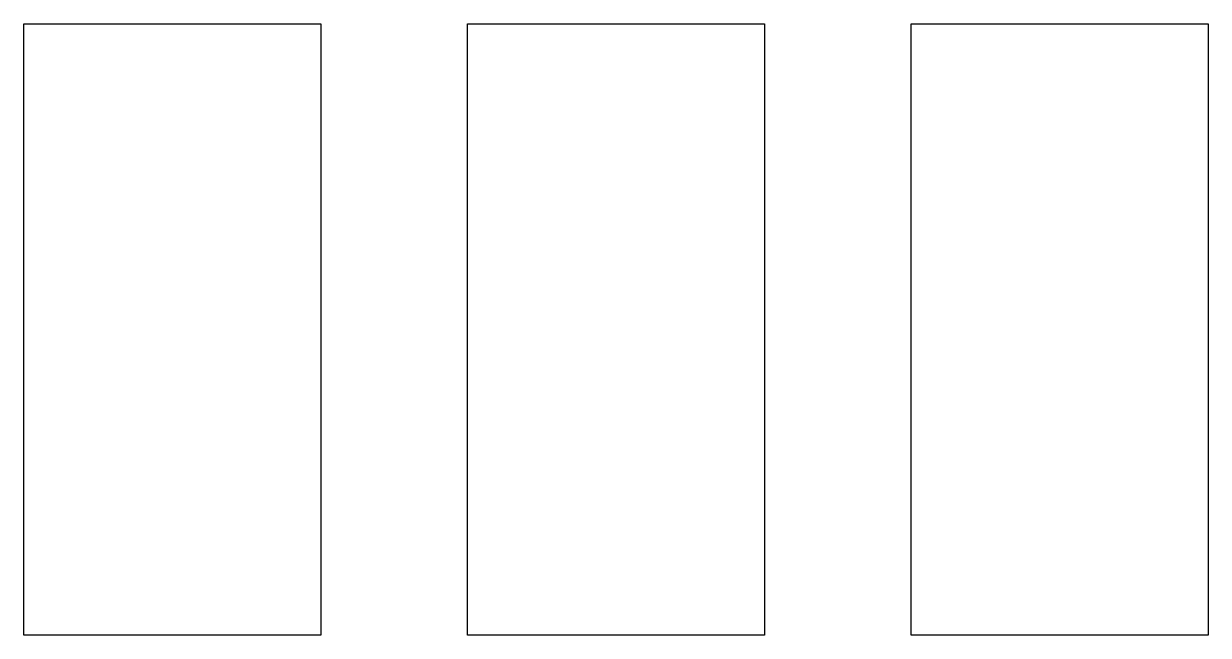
# Model space of a CAD drawing. Header units: millimetres. Extents: x 73.6 to 173.5, y -158 to -94.8.
# Drawn here: x 166.69 to 173.47, y -133.99 to -130.49 of the extents above; entities that cross this region are included whole.
import ezdxf

# ---------------------------------------------------------------- set-up
doc = ezdxf.new("R2010")
doc.units = ezdxf.units.MM
doc.layers.add('F.Mask', color=201, linetype='CONTINUOUS', true_color=0xd864ff)

msp = doc.modelspace()

# ---------------------------------------------------------------- linework, layer by layer
at = {"layer": 'F.Mask', "linetype": 'CONTINUOUS'}
for p, q in [((166.69, -133.99), (166.69, -130.49)), ((166.69, -130.49), (168.39, -130.49)), ((168.39, -130.49), (168.39, -133.99)), ((169.23, -133.99), (169.23, -130.49)), ((169.23, -130.49), (170.93, -130.49)), ((170.93, -130.49), (170.93, -133.99)), ((171.77, -133.99), (171.77, -130.49)), ((171.77, -130.49), (173.47, -130.49)), ((173.47, -130.49), (173.47, -133.99)), ((168.39, -133.99), (166.69, -133.99)), ((170.93, -133.99), (169.23, -133.99)), ((173.47, -133.99), (171.77, -133.99))]:
    msp.add_line(p, q, dxfattribs=at)

doc.saveas('drawing.dxf')
